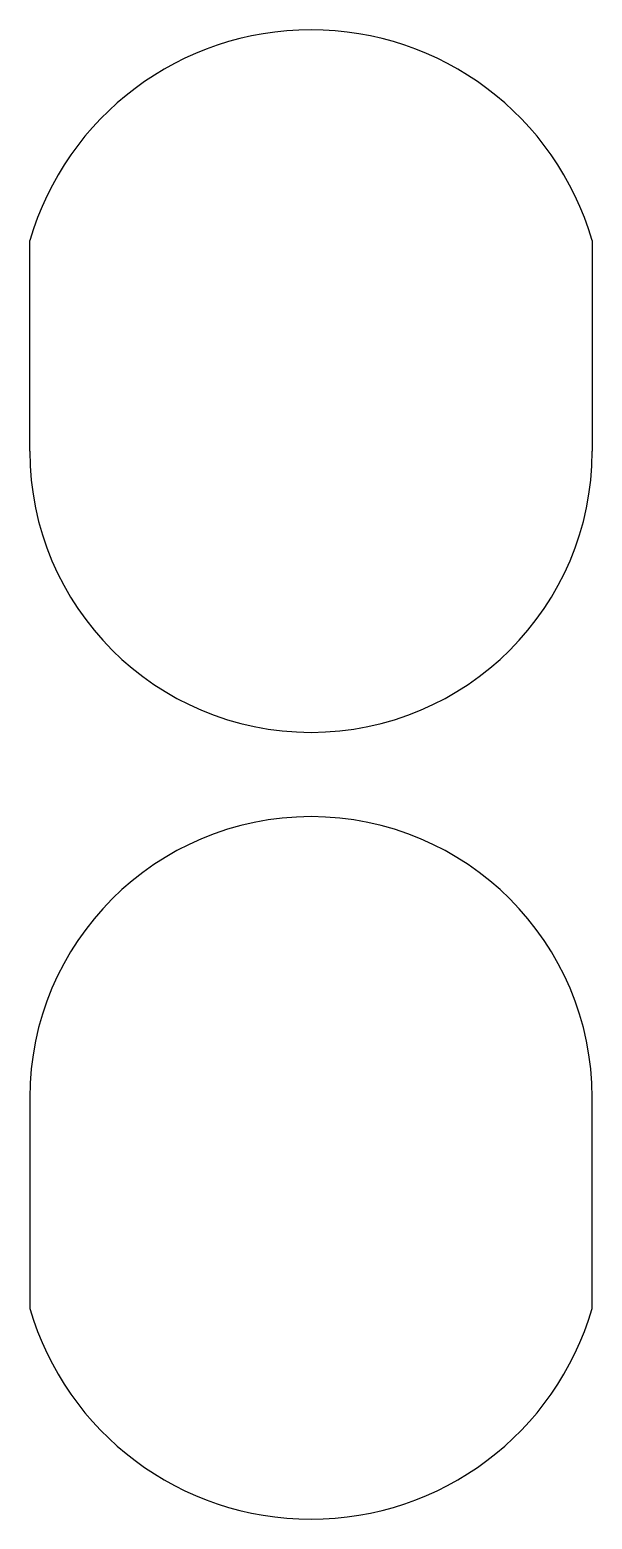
# Model space of a CAD drawing. Header units: metres. Extents: x 0 to 8, y 0 to 21.2.
import ezdxf

# ---------------------------------------------------------------- set-up
doc = ezdxf.new("R2010")
doc.units = ezdxf.units.M

msp = doc.modelspace()

# ---------------------------------------------------------------- linework, layer by layer
at = {"layer": 'PARAMETRIX'}
for p, q in [((0, 15.2), (0, 18.2)), ((8, 18.2), (8, 15.2)), ((0, 6), (0, 3)), ((8, 3), (8, 6))]:
    msp.add_line(p, q, dxfattribs=at)
for centre, radius, start, end in [((4, 17.0333), 4.1667, 16.2602, 163.7398), ((4, 15.2), 4, 180, 0), ((4, 6), 4, 0, 180), ((4, 4.1667), 4.1667, 196.2602, 343.7398)]:
    msp.add_arc(centre, radius, start, end, dxfattribs=at)

doc.saveas('drawing.dxf')
